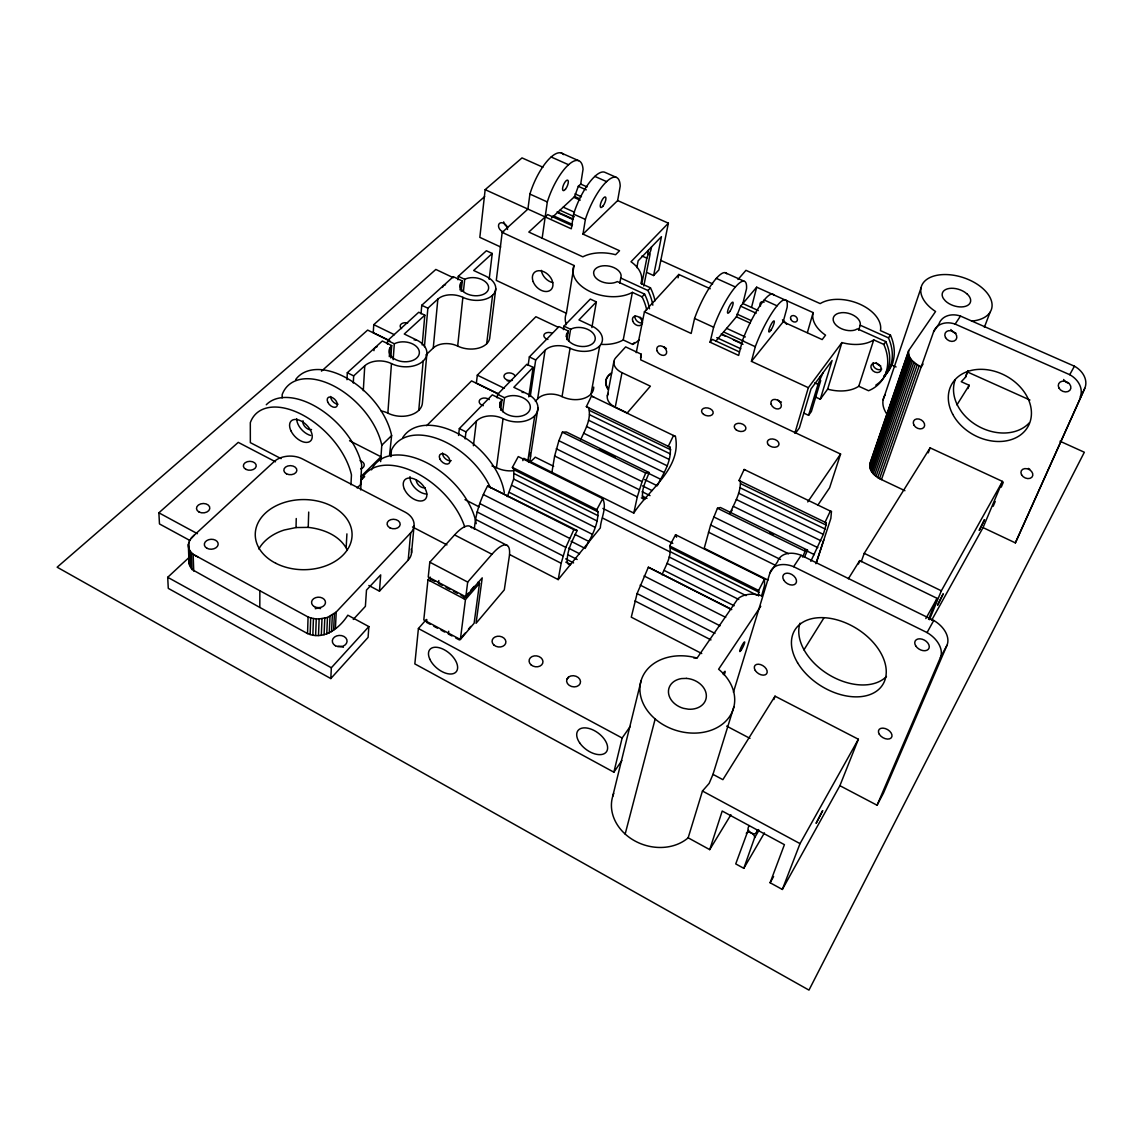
<?xml version="1.0" encoding="UTF-8"?>
<svg xmlns="http://www.w3.org/2000/svg" width="1143" height="1143" viewBox="0 0 1143 1143"><rect width="100%" height="100%" fill="white"/><g stroke="black" fill="none" stroke-linecap="round" stroke-linejoin="round"><path stroke-width="1.5" d="M188.881 557.655L167.707 577.301L168.278 588.374L330.813 678.556L368.089 637.38L368.86 626.593L347.815 615.191C339.6 628.307 323.555 640.637 307.538 633.565L259.804 607.433L259.861 590.731L193.738 554.641M580.544 440.012C584.887 430.125 591.817 418.824 588.545 407.751L586.359 406.637L591.502 396.021L593.774 397.107M282.135 397.907L282.178 394.578A62.522 37.362 45.5 0 1 333.342 385.762A62.522 37.362 45.5 0 1 381.791 445.213L380.633 461.629M258.832 548.983A47.635 35.033 -0.3 0 1 284.25 530.009L296.023 527.552L296.251 518.522M347.386 550.369C340.471 535.71 323.512 529.023 308.224 527.38L308.71 512.064M307.538 633.565L308.081 616.991L259.861 590.731M310.124 634.465L310.696 617.892L308.081 616.991M312.839 635.079L313.439 618.52L310.696 617.892M315.639 635.437L316.268 618.877L313.439 618.52M318.483 635.494L319.14 618.949L327.484 617.463L336.228 612.005L410.666 532.881A20.517 14.888 3.5 0 0 405.051 512.093L302.381 458.9A20.36 14.202 0.5 0 0 274.049 461.672L191.21 537.967M321.312 635.279L322.012 618.734M324.083 634.765L324.798 618.234M326.741 633.994L327.484 617.463M329.241 632.965L330.013 616.434M331.541 631.693L332.342 615.163M662.068 574.758C665.555 565.771 672.227 555.784 669.669 545.94L675.556 534.724L764.51 579.03L764.538 585.459L761.567 596.032M330.813 678.556L331.341 667.755L368.86 626.593M333.613 630.207L334.413 613.677M346.972 379.69L347.315 372.732L382.319 341.014L391.692 345.6L390.806 357.973M335.399 628.536L336.228 612.005M353.287 383.019L353.673 375.904L364.76 365.789A19.331 12.802 4.1 0 1 391.463 363.603A22.774 14.873 4.9 0 0 423.053 361.117A22.774 14.873 4.9 0 0 416.795 340.1L404.265 334.013L424.825 315.182L418.738 312.253L387.648 340.543L387.391 344.072M346.172 547.497L346.915 533.881M350.93 484.789L351.458 474.916A63.837 37.033 45.3 0 0 301.681 414.466A63.837 37.033 45.3 0 0 250.317 422.681L250.346 442.641L281.092 458.629M363.303 390.649L364.76 365.789M360.674 489.918L361.274 479.974L364.674 476.602M453.357 277.72L435.84 269.448L373.761 324.655L373.261 332.684L388.963 340.357M389.292 356.659L389.92 347.829L391.692 345.6M426.868 353.873L422.396 403.15A22.174 14.945 4.5 0 1 410.066 415.166A22.174 14.945 4.5 0 1 387.863 413.152L391.463 363.603M393.149 359.688L394.321 343.8L387.648 340.543M368.846 585.473L379.462 591.16L380.69 574.886L366.489 590.074L365.389 606.361L353.258 619.463M295.694 379.533A62.093 37.462 45.6 0 1 348.043 378.876A62.093 37.462 45.6 0 1 391.62 435.583L389.577 454.928M390.935 456.714L391.449 450.113A63.408 39.076 42.9 0 1 438.826 439.169A63.408 39.076 42.9 0 1 490.404 487.718M644.623 479.589L657.239 485.775C663.297 473.974 671.913 460.972 670.112 447.213L668.298 446.284L673.513 435.526L675.413 436.412C681.814 468.201 648.995 489.418 633.779 513.078L523.837 458.314A14.888 10.401 8.8 0 0 522.837 460.629M421.024 313.825L421.753 305.267L453.3 276.692L462.315 280.949L461.215 291.365M422.196 345L424.825 315.182M418.767 410.351L423.167 361.017M424.439 346.743L427.868 308.21L437.855 299.095A18.245 11.573 6.4 0 1 462.872 297.337A21.531 13.473 7 0 0 492.476 295.323A21.531 13.473 7 0 0 485.704 276.135L473.659 270.477L492.247 253.475L486.389 250.76L458.3 276.292L457.943 279.764M379.462 591.16L408.194 560.113L410.666 532.881M411.537 552.898L414.066 525.666M425.939 354.944L433.254 348.015L437.855 299.095M627.621 413.123L615.248 407.165L621.992 372.689A15.859 10.33 11.3 0 1 615.734 357.773L625.65 346.886L641.237 354.216L640.694 359.831L840.576 454.057L829.604 487.804L817.759 505.277M426.325 619.52L418.409 628.521L414.838 663.912L613.862 772.182L621.863 760.581M430.354 577.158L427.968 579.787L423.796 619.935L460.358 639.509L474.116 623.249L479.503 583.344L477.631 582.359M429.797 562.185L428.254 577.001L465.815 596.803L482.217 577.858L476.045 623.306L504.292 589.859L509.221 556.97A40.891 11.744 -62.1 0 0 491.961 554.269L454.585 534.924L429.797 562.185L467.687 582.073L465.815 596.803M460.015 289.908L460.743 282.964L462.315 280.949M426.81 619.549L426.525 622.335L430.154 624.278M433.254 348.015A17.788 11.659 6.1 0 1 457.671 346.086L462.872 297.337M463.415 291.479L464.715 279.321L458.3 276.292M438.812 580.558L438.512 583.344L442.241 585.316M542.911 167.221L522.008 157.905L485.161 189.652L479.831 237.358L500.691 247.017M458.572 435.469L459.343 428.582L492.276 394.864L502.02 399.636L500.62 410.137M465.144 438.926L465.958 431.883L476.388 421.124A19.56 13.416 7.3 0 1 503.077 418.624A23.06 15.573 8 0 0 534.638 415.781A23.06 15.573 8 0 0 526.852 393.649L513.836 387.32L533.138 367.346L526.823 364.303L497.591 394.321L497.134 397.821M558.155 327.241L535.896 316.725L477.317 375.147L476.374 383.105L498.477 393.921M489.161 279.321L492.247 253.475M448.699 631.25L448.356 634.022L452.014 635.979M473.416 445.727L476.388 421.124M486.675 343.772L492.576 295.237M563.613 154.605A38.219 13.53 -66.5 0 0 529.909 194.081L527.909 209.083L502.177 232.4L496.291 280.392L566.371 313.296A33.933 21.574 10.3 0 0 566.371 324.598M495.762 288.765L489.818 337.228A21.003 13.573 6.8 0 1 478.674 348.086A21.003 13.573 6.8 0 1 457.671 346.086M507.321 496.648L513.664 479.06L513.893 469.716L512.378 467.401L518.279 456.571L602.69 498.634C607.262 507.806 600.847 518.451 600.318 527.909L558.198 579.601L509.592 554.526M460.358 639.509L465.458 599.575L479.503 583.344M474.359 529.309C475.445 514.064 480.331 499.377 487.59 485.989L577.144 530.495C572.472 540.425 566.714 550.869 567.228 562.185L568.414 564.328L570.586 564.571L565.828 562.142M499.705 407.251L500.405 401.993L502.02 399.636M502.649 411.709L504.534 397.721L497.591 394.321M513.478 470.73A22.446 15.631 7.8 0 1 496.433 467.673L503.077 418.624M542.168 238.073L547.326 201.954A38.319 13.173 -66.4 0 1 568.357 164.906A38.319 13.173 -66.4 0 1 583.044 169.293L580.701 184.08L578.301 186.309L574.629 196.553L551.512 218.07M528.123 365.403L529.352 356.916L558.97 326.598L568.328 331.013L566.914 339.628M729.977 513.278C734.406 503.149 741.05 492.604 740.307 481.203L738.992 480.503L744.15 469.473L831.447 511.593L830.861 518.393L816.545 562.156M921.329 367.36L921.272 366.746C914.986 363.988 907.442 358.345 908.656 350.601L935.56 311.51A36.862 21.431 18 0 1 931.402 276.906A36.862 21.431 18 0 1 985.709 291.351A36.862 21.431 18 0 1 971.55 321.097M528.766 396.892L533.138 367.346M530.281 396.435L535.696 359.959L545.068 350.301A18.502 12.087 9.3 0 1 570.057 348.258A21.831 14.045 9.8 0 0 599.632 345.943A21.831 14.045 9.8 0 0 591.445 325.784L578.958 319.926L596.36 301.895L590.302 299.08L563.956 326.155L563.399 329.598M758.552 595.974L758.638 590.474L764.51 579.03M527.837 461.015L534.753 415.666M535.367 401.264L537.667 398.821L545.068 350.301M530.466 456.886L537.953 408.094M616.234 177.336L604.59 172.193A38.319 12.573 -66.3 0 0 573.6 214.112L571.3 228.8L485.161 189.652M566.371 313.296L574.043 265.505L502.177 232.4M904.913 490.69L881.453 479.589C875.295 476.874 868.523 470.887 869.923 463.458L908.656 350.601M566.328 336.599L568.328 331.013M582.987 234.115L585.373 219.427A38.405 12.33 -66.3 0 1 606.404 181.794A38.405 12.33 -66.3 0 1 620.206 186.066L617.649 200.568L582.987 234.115L619.535 250.731L615.577 254.718A34.761 21.388 10.3 0 0 582.844 256.832L528.823 232.072L547.726 214.584L572.272 225.714M568.628 341.357L570.6 329.284L563.956 326.155M537.667 398.821A18.031 12.159 9.2 0 1 562.042 396.607L570.057 348.258M551.912 472.302L554.641 455.986L558.898 440.698L562.37 432.197L566.328 431.968L649.138 472.545C646.109 480.76 640.894 489.618 642.938 498.619L644.781 499.32M259.804 607.433L191.967 569.457L189.066 563.585L188.324 544.597L189.509 540.425L194.353 535.053M619.82 283.135L621.149 275.834A13.902 8.558 10.3 0 0 607.133 265.833A13.902 8.558 10.3 0 0 593.617 273.063L594.131 275.363A13.902 8.558 10.3 0 0 604.061 282.507A13.902 8.558 10.3 0 0 617.334 281.578L644.595 294.122A49.506 35.633 44 0 1 649.495 308.81M591.874 327.57L596.36 301.895M571.057 541.268L585.159 548.44C591.288 537.167 598.26 525.037 597.96 511.835L596.803 509.678L512.378 467.401M591.017 393.992L599.718 345.843M558.198 579.601L561.156 563.285L565.814 547.397L573.872 529.652L577.144 530.495M607.347 395.935L613.891 361.445M636.837 267.619L638.151 260.804L661.454 236.644L653.61 275.534L647.167 272.606M601.175 344.372A33.933 21.574 10.3 0 0 623.221 339.971L632.379 292.379A34.761 21.388 10.3 0 1 590.617 291.779A34.761 21.388 10.3 0 1 574.043 265.505M641.737 284.121L646.838 258.175A3.372 0.972 -65.8 0 1 648.495 254.418L649.295 253.589A3.372 0.972 -65.8 0 1 649.938 254.932L643.795 286.036M648.395 250.231L647.881 252.889A3.372 0.972 -65.9 0 0 648.91 253.917A3.372 0.972 -65.9 0 0 650.981 249.66L651.51 247.002M636.237 352.658L644.423 311.81L678.799 274.463L710.246 288.75M640.537 357.645L641.237 354.216M617.649 200.568L668.384 223.185L658.854 269.962L653.61 275.534M678.07 277.835L678.799 274.463M633.779 513.078L637.294 496.905L642.08 481.632L645.695 473.045L649.138 472.545M726.819 273.806A40.519 9.916 -65.4 0 0 694.573 318.454L691.172 333.456L644.423 311.81M731.563 609.333L648.352 567.228L637.094 593.574L631.279 617.177L701.745 653.539M810.83 561.299L823.346 534.367L826.046 525.037L826.046 522.694L825.103 522.165L830.375 510.992L831.447 511.593M773.925 295.108A40.662 8.773 -65.2 0 0 742.393 340.771L738.649 355.43L710.074 342.2L713.632 327.227A40.648 9.473 -65.3 0 1 735.206 287.222A40.648 9.473 -65.3 0 1 746.536 288.722L742.836 303.538L758.309 310.567M613.862 772.182L622.135 738.007L630.264 726.391M612.691 796.442L641.137 680.528M715.832 341.171L736.392 316.797L740.607 306.167L756.68 287.193L813.13 312.596A34.861 21.203 16.2 0 0 825.546 335.17L822.188 339.571L783.169 321.855L751.437 361.359L808.344 387.691L841.92 342.586A34.861 21.203 16.2 0 0 873.738 339.885L883.81 344.414L885.811 341.6L857.479 328.87L854.95 330.027A13.945 8.487 16.2 0 1 835.876 324.941A13.945 8.487 16.2 0 1 838.591 313.225L841.677 312.668A13.945 8.487 16.2 0 1 860.208 325.198L888.454 337.871A49.306 37.962 35.4 0 1 884.01 376.79M751.58 307.224L756.68 287.193M625.164 834.061L655.168 718.976M751.437 361.359L755.294 346.7A40.748 8.472 -65.2 0 1 776.869 306.053A40.748 8.472 -65.2 0 1 787.127 307.353L783.169 321.855M804.372 557.355L807.572 550.183L720.433 507.506L717.447 508.249L710.646 525.008L704.217 548.283L767.982 580.044M807.387 332.556L813.13 312.596M794.899 433.054L808.344 387.691M803.758 413.08L808.587 415.338L818.502 382.805L823.103 372.675L832.09 360.488L820.288 399.236L815.445 396.992M823.103 372.675C818.431 378.376 819.245 379.247 820.717 380.576L811.373 411.523L808.587 415.338M613.762 793.399A44.677 37.148 18.3 0 0 633.165 839.962A44.677 37.148 18.3 0 0 688.157 837.819L702.459 791.027L709.146 783.398L712.989 774.368L733.877 706.888M733.42 692.244L769.953 572.914L777.611 561.642A23.489 15.916 33.7 0 1 801.186 555.312L933.76 620.449A24.289 16.373 29.5 0 1 946.961 645.338L883.468 793.099L877.067 805.229L839.891 785.684L858.379 739.25L775.025 696.173L722.876 779.669L712.989 774.368M820.288 399.236L827.632 389.163L841.92 342.586M858.65 330.156L860.208 325.198M827.632 389.163A34.019 21.388 16.4 0 0 858.764 386.248L873.738 339.885M688.157 837.819L709.717 849.635L722.205 811.03L784.412 844.663L770.111 882.753L782.341 889.454L839.891 785.684M815.916 563.699L823.774 539.967M773.897 699.545L775.025 696.173M883.125 399.85L920.944 288.136M869.694 464.858L908.456 351.987M869.709 466.315L908.499 353.43M869.952 467.816L908.814 354.901M870.437 469.316L909.357 356.402M871.152 470.816L910.157 357.888M748.108 830.304L735.735 863.908L743.807 868.323L764.438 832.89M749.008 825.517L748.094 828.146A4.743 2.729 33.1 0 0 751.322 833.004L752.365 833.661A4.729 2.7 33.1 0 1 754.551 837.848L743.807 868.323M872.08 472.302L911.171 359.373M873.223 473.731L912.414 360.802M874.566 475.102L913.871 362.188M876.067 476.388L915.5 363.474M877.738 477.588L917.286 364.688M879.538 478.66L919.229 365.774M746.293 833.361A4.729 2.7 33.1 0 1 750.222 832.504L751.322 833.004A4.743 2.729 33.1 0 0 756.38 832.633L757.309 830.018M881.453 479.589L933.588 331.813L939.003 323.84A19.76 15.716 30.6 0 1 960.477 316.068L1074.42 366.203A20.388 16.059 24.7 0 1 1084.75 388.377L1015.37 542.882L983.037 527.609L931.574 620.378M858.493 563.97L859.693 560.613L937.131 598.361L928.53 619.249M861.222 561.742L864.237 553.341L930.116 447.856L1002.497 481.417L983.037 527.609M967.935 388.577L969.193 385.277L961.249 381.705L965.449 377.319L967.407 371.975L1029.929 400.021M928.245 452.842L930.116 447.856M965.449 377.319L967.964 370.646M984.38 327.269L990.052 312.268M782.341 889.454L800.029 843.62L858.379 739.25M929.43 619.72L941.346 590.802L1002.497 481.417M993.196 506.235L995.21 501.463M1001.254 487.132L1003.268 482.36M877.067 805.229L940.403 657.568L946.961 645.338M1015.37 542.882L1084.75 388.377M802.543 557.07L805.143 551.255L807.572 550.183M596.803 509.678L602.69 498.634M566.828 679.371L568.628 676.999A7.015 5.544 11.3 0 1 579.872 679.399A7.015 5.544 11.3 0 1 574.172 686.9A7.015 5.544 11.3 0 1 566.828 679.371L568.628 676.999M940.403 657.568A24.474 16.359 29.7 0 0 927.059 632.565L933.76 620.449M1080.149 396.964A20.517 16.088 24.9 0 0 1069.719 374.69L1074.42 366.203M925.844 618.549L937.131 598.361M770.111 882.753L773.597 876.552M756.38 832.633L758.195 829.561M754.551 837.848L759.052 830.175M709.717 849.635L730.92 814.745M803.943 649.867L823.789 618.106M848.349 578.772L859.693 560.613M956.948 404.879L969.193 385.277M769.968 572.914A23.66 15.888 33.8 0 1 793.613 566.671L801.186 555.312M933.588 331.813A19.888 15.731 30.8 0 1 955.148 324.083L960.477 316.068M760.767 606.304L718.604 669.226A48.22 37.648 17 0 1 709.917 730.663A48.22 37.648 17 0 1 640.394 694.701A48.22 37.648 17 0 1 697.073 658.082L737.992 598.603C744.579 593.431 753.823 593.26 761.524 595.746M921.272 366.746L923.058 364.06M807.744 501.92L840.576 454.057M886.054 372.389L888.025 369.546M890.64 365.774L892.597 362.96M888.454 337.871L890.44 335.085L880.439 330.598A34.861 21.203 16.2 0 0 859.965 304.238A34.861 21.203 16.2 0 0 820.188 303.609L745.95 270.334L738.007 279.478M795.399 433.368L799.4 427.882L811.016 388.906L820.288 376.461M730.134 512.978L732.134 510.249M710.074 342.2L712.418 339.428L739.364 351.887M465.058 633.151L459.343 639.909L455.686 637.951M468.487 629.093L470.773 626.393M463.572 598.575L468.273 593.146M470.616 590.46L474.116 586.402M467.687 582.073L491.961 554.269M429.825 580.773L431.054 579.415L434.783 581.373M623.221 339.971L632.65 344.4L634.308 342.571M646.681 309.924A49.606 35.633 44 0 0 642.066 296.837L644.595 294.122M652.824 305.181A49.363 35.619 44.1 0 0 647.967 290.522L650.467 287.836L640.837 283.421A34.761 21.388 10.3 0 0 630.993 261.747L668.384 223.185M626.878 413.395L650.381 386.177L621.992 372.689M426.653 425.667L471.545 380.905L498.677 394.164M357.145 487.947L360.531 484.589L361.717 464.872A63.394 37.148 45.4 0 0 319.14 408.608A63.394 37.148 45.4 0 0 266.276 404.765M361.017 476.46L380.976 456.757L349.558 440.727M381.791 445.213L391.62 435.583M321.483 371.146L367.646 330.084L389.963 341M190.124 540.596L159.477 523.937L158.877 512.807L238.244 442.37L275.52 461.801M484.661 196.625L57.15 567.199L808.973 990.109L1084.336 452.242L1059.99 441.212M296.023 527.552L308.224 527.38M316.268 618.877L319.14 618.949M955.148 324.083L1069.719 374.69M561.313 153.019L578.529 160.634M551.155 157.005L568.542 164.721M594.831 176.393L606.59 181.608M580.701 184.08L587.088 186.923M578.301 186.309L586.288 189.881M575.043 193.896L581.43 196.753M574.629 196.553L579.415 198.696M573.815 197.296L580.201 200.168M725.133 272.677L743.964 281.149M563.228 207.154L574.472 212.227M529.909 194.081L547.326 201.954M716.361 278.392L735.392 286.993M764.181 299.995L777.054 305.824M573.6 214.112L585.373 219.427M559.927 210.226L574.415 216.77M557.127 211.812L573.343 219.142M558.384 212.941L572.943 219.527M660.725 260.361L712.66 283.878M891.197 364.76L896.069 366.96M553.112 215.656L572.5 224.457M641.995 255.975L646.838 258.175M740.607 306.167L756.123 313.211M737.049 314.139L750.994 320.497M736.392 316.797L750.308 323.155M858.764 386.248L868.566 390.735A49.549 37.99 35.5 0 0 883.81 344.414M620.763 278.035L647.967 290.522M726.634 328.355L745.336 336.942M694.573 318.454L713.632 327.227M723.59 331.956L743.907 341.3M742.393 340.771L755.294 346.7M632.379 292.379L642.066 296.837M721.247 333.842L742.193 343.486M722.133 334.699L725.334 336.171M733.377 339.871L743.007 344.314M716.747 337.671L740.835 348.786M814.702 382.891L817.917 384.377M197.71 556.798C192.696 554.912 187.981 550.326 188.324 544.597M421.753 305.267L427.868 308.21M529.352 356.916L535.696 359.959M591.502 396.021L675.413 436.412M586.359 406.637L670.112 447.213M738.992 480.503L826.046 522.694M589.517 410.466L670.77 449.813M740.664 483.689L826.046 525.037M589.502 414.709L670.441 453.971M740.078 487.775L825.132 529.023M864.237 553.341L941.346 590.802M588.488 420.195L669.169 459.415M738.578 493.176L823.346 534.367M586.559 426.525L667.055 465.744M736.292 499.505L820.845 540.71M373.761 324.655L394.406 334.713M477.317 375.147L504.363 388.334M583.844 433.283L664.226 472.559M733.363 506.363L817.788 547.626M599.446 449.27L615.191 457M648.281 473.202L660.883 479.388M769.782 532.795L772.968 534.352M804.815 549.954L814.373 554.641M562.37 432.197L645.695 473.045M717.447 508.249L805.143 551.255M558.898 440.698L642.08 481.632M713.703 516.893L788.513 553.712M642.495 485.875L651.967 490.547M556.27 448.77L639.237 489.718M710.646 525.008L780.498 559.484M642.123 491.719L650.038 495.633M793.613 566.671L927.059 632.565M642.209 496.048L646.967 498.405M641.352 497.848L644.538 499.434M554.641 455.986L637.294 496.905M708.46 532.167L774.883 565.042M553.669 466.315L535.253 457.171A27.761 8.358 -63.6 0 1 528.58 462.372M347.315 372.732L353.673 375.904M459.343 428.582L465.958 431.883M602.918 508.435L672.798 543.368M669.669 545.94L758.638 590.474M513.893 469.716L597.96 511.835M670.527 547.954L759.095 592.317M670.341 551.74L756.98 595.189M514.321 473.702L598.075 515.707M602.49 518.008L670.755 552.255M513.664 479.06L597.132 521.008M669.155 556.984L746.065 595.632M667.041 563.356L738.764 599.475M511.964 485.432L595.217 527.38M509.335 492.39L592.445 534.381M664.154 570.4L734.149 605.761M487.59 485.989L573.872 529.652M731.62 609.648L648.352 567.228M574.915 534.41L589.016 541.553M644.095 575.958L725.691 617.391M483.36 494.548L569.6 538.353M568.557 548.14L579.558 553.741M640.18 585.087L720.047 625.807M479.731 503.506L565.814 547.397M465.001 499.648L479.246 506.921M567.728 554.669L577.172 559.484M637.094 593.574L714.946 633.393M477.102 511.95L562.942 555.869M565.685 558.87L573.572 562.913M635.008 600.947L710.989 639.909M475.631 519.408L561.156 563.285M470.602 526.623L507.363 545.54M412.494 526.952L446.956 544.882M726.662 726.119L749.979 738.378M445.984 587.288L449.728 589.259M453.485 591.245L457.243 593.231M461 595.217L464.772 597.203M427.968 579.787L465.458 599.575M744.15 469.473L745.65 470.273M433.783 626.221L437.426 628.164M441.069 630.122L444.713 632.065M418.409 628.521L622.135 738.007M702.459 791.027L800.029 843.62M158.877 512.807L197.425 533.695M167.707 577.301L331.341 667.755M675.556 534.724L676.57 537.21M188.981 561.456L189.066 563.585M189.938 550.755L190.581 567.628M188.695 542.482L189.595 565.642M193.138 554.241L193.738 571.086M191.352 552.598L191.967 569.457M607.89 389.22A21.117 13.945 11.3 0 1 608.233 376.233M609.162 375.29A21.117 13.945 11.3 0 1 611.434 373.618M608.033 388.434A21.131 13.945 11.3 0 1 611.576 372.847M642.623 322.755A5.544 4.015 42.8 0 1 637.194 321.226A5.544 4.015 42.8 0 1 634.994 315.939M639.237 339.757A49.606 35.633 44 0 1 632.65 344.4M552.769 282.621A11.887 8.444 46 0 1 541.353 270.362M642.309 318.768A5.529 4.015 42.8 0 1 640.009 317.082M503.677 232A5.329 3.758 48.2 0 1 498.505 226.085A5.329 3.758 48.2 0 1 503.149 223.014A5.329 3.758 48.2 0 1 507.506 229.472M507.635 226.957A5.315 3.758 48.3 0 1 503.692 221.871M650.467 287.836A49.263 35.619 44.1 0 1 655.01 300.866M760.552 305.953A3.758 2.872 39.5 0 1 760.652 302.481A3.758 2.872 39.5 0 1 764.196 302.095M880.71 365.831A5.529 4.272 33.7 0 1 876.238 362.588M782.455 319.811A11.901 9.044 38.4 0 1 786.598 324.341M885.811 341.6A49.435 37.976 35.4 0 1 875.809 385.148M881.739 369.06A5.558 4.272 33.7 0 1 875.481 368.417A5.558 4.272 33.7 0 1 873.081 362.76M666.398 348.458A5.586 4.058 41.4 0 1 664.083 346.758M890.44 335.085A49.192 37.948 35.4 0 1 883.882 375.947M781.426 402.065A5.701 4.201 36.8 0 1 777.697 399.864M693.744 657.954A39.305 30.504 17.6 0 1 696.901 657.782M454.585 534.924A40.634 12.602 -62 0 1 471.788 527.866M886.454 676.485A51.364 33.819 31.8 0 1 828.218 674.313A51.364 33.819 31.8 0 1 800.014 623.192M722.933 673.899A5.572 0.829 -63.3 0 1 725.091 671.341A5.572 0.829 -63.3 0 1 724.133 674.899M887.082 414.409A34.761 21.917 18.8 0 1 885.325 394.578M1029.743 469.216A6.201 4.658 26.2 0 1 1028.343 468.401M1068.848 383.248A6.501 5.129 24.5 0 1 1063.647 379.49M955.962 333.213A6.301 5.015 30.7 0 1 950.876 329.541M1029.357 422.781A43.334 33.561 28.1 0 1 977.365 425.71A43.334 33.561 28.1 0 1 955.219 379.805M615.248 407.165A15.573 10.373 11.2 0 1 608.533 401.436L607.847 400.064A15.573 10.373 11.2 0 1 608.319 393.378M464.715 279.321A14.359 8.987 7 0 1 487.575 284.236A14.359 8.987 7 0 1 474.988 295.751A14.359 8.987 7 0 1 460.743 282.964M401.579 328.584A5.686 3.658 5.1 0 1 401.136 324.098A5.686 3.658 5.1 0 1 407.694 323.012M442.541 287.436A5.501 3.443 6.4 0 1 445.527 284.736M394.321 343.8A15.173 9.916 4.9 0 1 418.381 348.972A15.173 9.916 4.9 0 1 404.422 361.76A15.173 9.916 4.9 0 1 389.92 347.829M414.166 340A6.201 2.4 -63.8 0 1 416.081 340.228M381.176 410.966A18.817 12.844 3.7 0 1 387.863 413.152M373.975 350.672A5.815 3.786 4.3 0 1 377.19 346.7M570.6 329.284A14.559 9.358 9.8 0 1 593.903 334.299A14.559 9.358 9.8 0 1 582.101 346.515A14.559 9.358 9.8 0 1 566.885 333.142M593.717 387.091A21.288 14.13 9.7 0 1 583.273 398.578A21.288 14.13 9.7 0 1 562.042 396.607M512.421 380.333A5.758 3.815 7.9 0 1 504.434 377.89A5.758 3.815 7.9 0 1 507.835 372.975A5.758 3.815 7.9 0 1 515.236 376.261M547.911 339.457A5.572 3.586 9 0 1 544.282 334.227A5.572 3.586 9 0 1 552.183 333.242M507.249 380.848A5.729 3.829 7.8 0 1 510.207 381.119M504.534 397.721A15.373 10.387 8 0 1 529.08 403.008A15.373 10.387 8 0 1 515.964 416.581A15.373 10.387 8 0 1 500.405 401.993M522.08 392.535A6.329 2.029 -63.9 0 1 523.751 392.635M529.795 452.785A22.446 15.631 7.8 0 1 529.623 460.886M491.961 465.958A19.031 13.459 7 0 1 496.433 467.673M483.289 405.694A5.872 3.958 7.1 0 1 480.031 399.564A5.872 3.958 7.1 0 1 489.261 399.579M310.596 435.469A13.845 8.187 45.9 0 1 296.709 418.709M338.057 404.222A6.215 3.772 46.1 0 1 330.613 396.492M311.525 429.525A6.329 3.743 45.9 0 1 305.281 427.053A6.329 3.743 45.9 0 1 303.024 420.753M360.116 460.772A6.258 4.372 2.7 0 1 364.231 464.787A6.258 4.372 2.7 0 1 360.645 468.859M315.268 608.733A6.915 5.244 -0.5 0 1 320.554 608.59M411.194 549.011A20.203 14.888 3.2 0 1 408.194 560.113M337.914 646.324A7.329 5.686 -0.3 0 1 343.357 647.281M426.768 494.062A14.03 8.587 43.3 0 1 409.98 476.631M451.228 460.629A6.301 3.943 43.5 0 1 445.37 458.686A6.301 3.943 43.5 0 1 442.541 452.928M425.21 487.718A6.415 3.929 43.3 0 1 419.267 485.704A6.415 3.929 43.3 0 1 416.338 479.889M402.893 437.412A62.965 39.162 43 0 1 458.7 433.997A62.965 39.162 43 0 1 504.292 492.562M371.475 469.873A64.308 38.876 42.9 0 1 427.011 462.915A64.308 38.876 42.9 0 1 476.217 523.68M361.274 479.974A64.765 38.776 42.8 0 1 412.909 471.302A64.765 38.776 42.8 0 1 464.687 526.852M937.617 605.161L943.104 594.017L937.617 605.161M979.294 530.223L984.48 519.694L979.294 530.223M816.202 823.16L822.631 810.716L816.202 823.16M686.429 678.399L681.599 678.571A19.288 15.059 17 0 0 668.469 692.444A19.288 15.059 17 0 0 683.443 708.331L688.415 709.203A19.288 15.059 17 0 0 706.331 695.13A19.288 15.059 17 0 0 686.429 678.399M967.349 294.194L964.606 292.065A14.745 8.572 18 0 0 947.304 288.893A14.745 8.572 18 0 0 943.418 298.566L945.404 300.938A14.745 8.572 18 0 0 965.535 306.31A14.745 8.572 18 0 0 967.349 294.194M603.033 206.026A5.758 1.857 -66.4 0 0 605.59 197.096A5.758 1.857 -66.4 0 0 600.632 203.554A5.758 1.857 -66.4 0 0 603.033 206.026M632.693 321.069A5.558 4.015 42.8 0 0 641.066 324.969A5.558 4.015 42.8 0 0 638.151 316.682A5.558 4.015 42.8 0 0 632.693 321.069M533.124 281.564A11.973 8.444 46 0 0 550.797 289.893A11.973 8.444 46 0 0 544.068 271.863A11.973 8.444 46 0 0 533.124 281.564M565.485 189.195A5.715 1.972 -66.6 0 0 567.928 180.28A5.715 1.972 -66.6 0 0 562.899 186.652A5.715 1.972 -66.6 0 0 565.485 189.195M790.642 318.911A3.772 2.9 38 0 0 796.485 321.554A3.772 2.9 38 0 0 794.771 315.925A3.772 2.9 38 0 0 790.642 318.911M871.58 369.146A5.558 4.272 33.7 0 0 880.581 371.132A5.558 4.272 33.7 0 0 876.124 363.288A5.558 4.272 33.7 0 0 871.58 369.146M770.968 330.127A6.115 1.272 -65.3 0 0 774.182 320.983A6.115 1.272 -65.3 0 0 769.425 328.227A6.115 1.272 -65.3 0 0 770.968 330.127M657.011 350.73A5.615 4.058 41.4 0 0 665.512 354.716A5.615 4.058 41.4 0 0 662.626 346.415A5.615 4.058 41.4 0 0 657.011 350.73M729.906 311.382A6.072 1.414 -65.4 0 0 732.977 302.252A6.072 1.414 -65.4 0 0 728.12 309.396A6.072 1.414 -65.4 0 0 729.906 311.382M771.125 404.193A5.729 4.201 36.8 0 0 779.955 408.351A5.729 4.201 36.8 0 0 777.311 400.021A5.729 4.201 36.8 0 0 771.125 404.193M493.976 645.081A6.944 5.386 7.4 0 0 505.62 643.48A6.944 5.386 7.4 0 0 497.362 636.28A6.944 5.386 7.4 0 0 493.976 645.081M429.797 659.154A17.231 9.701 40.3 0 0 454.928 672.884A17.231 9.701 40.3 0 0 444.441 649.853A17.231 9.701 40.3 0 0 429.797 659.154M579.615 742.779A17.759 10.187 36.8 0 0 606.261 752.037A17.759 10.187 36.8 0 0 590.588 728.963A17.759 10.187 36.8 0 0 579.615 742.779M531.081 664.869A6.972 5.458 9.3 0 0 542.711 663.211A6.972 5.458 9.3 0 0 534.295 655.896A6.972 5.458 9.3 0 0 531.081 664.869M741.135 650.224A5.458 0.8 -63.5 0 0 744.722 642.052A5.458 0.8 -63.5 0 0 740.721 648.052A5.458 0.8 -63.5 0 0 741.135 650.224M879.31 734.277A7.387 4.658 30.3 0 0 891.083 737.992A7.387 4.658 30.3 0 0 885.282 728.562A7.387 4.658 30.3 0 0 879.31 734.277M915.643 645.738A7.801 5.229 29.6 0 0 928.23 649.381A7.801 5.229 29.6 0 0 922.172 639.194A7.801 5.229 29.6 0 0 915.643 645.738M783.812 580.244A7.544 5.072 33.9 0 0 795.699 583.602A7.544 5.072 33.9 0 0 789.47 573.486A7.544 5.072 33.9 0 0 783.812 580.244M755.294 670.498A7.144 4.529 33.8 0 0 766.467 673.956A7.144 4.529 33.8 0 0 760.509 664.569A7.144 4.529 33.8 0 0 755.294 670.498M797.557 662.711A51.749 33.776 31.9 0 0 879.681 688.5A51.749 33.776 31.9 0 0 839.305 620.535A51.749 33.776 31.9 0 0 797.557 662.711M1021.556 474.759A6.244 4.672 26.4 0 0 1031.872 477.231A6.244 4.672 26.4 0 0 1027.228 468.773A6.244 4.672 26.4 0 0 1021.556 474.759M913.971 425.153A6.058 4.572 31.2 0 0 923.844 427.453A6.058 4.572 31.2 0 0 919.072 419.052A6.058 4.572 31.2 0 0 913.971 425.153M945.518 337.556A6.329 5.015 30.8 0 0 955.934 339.728A6.329 5.015 30.8 0 0 951.005 330.77A6.329 5.015 30.8 0 0 945.518 337.556M1058.918 387.977A6.544 5.129 24.8 0 0 1069.834 390.32A6.544 5.129 24.8 0 0 1065.033 381.291A6.544 5.129 24.8 0 0 1058.918 387.977M952.69 414.237A43.605 33.604 28.3 0 0 1024.557 431.311A43.605 33.604 28.3 0 0 992.353 370.689A43.605 33.604 28.3 0 0 952.69 414.237M736.292 429.925A5.944 3.958 14.8 0 0 745.822 428.968A5.944 3.958 14.8 0 0 738.135 423.324A5.944 3.958 14.8 0 0 736.292 429.925M768.367 444.741A5.986 4 15.9 0 0 778.483 445.627A5.986 4 15.9 0 0 772.611 438.955A5.986 4 15.9 0 0 768.367 444.741M703.545 414.352A5.915 3.915 13.7 0 0 713.089 413.423A5.915 3.915 13.7 0 0 705.517 407.851A5.915 3.915 13.7 0 0 703.545 414.352M290.936 430.782A13.902 8.172 45.8 0 0 310.553 440.955A13.902 8.172 45.8 0 0 301.223 421.053A13.902 8.172 45.8 0 0 290.936 430.782M327.77 402.179A6.229 3.772 46.1 0 0 336.599 406.651A6.229 3.772 46.1 0 0 332.484 397.664A6.229 3.772 46.1 0 0 327.77 402.179M314.454 606.69A6.972 5.244 -0.4 0 0 325.455 602.933A6.972 5.244 -0.4 0 0 315.654 597.646A6.972 5.244 -0.4 0 0 314.454 606.69M206.983 548.283A6.929 4.972 -3.2 0 0 218.113 544.768A6.929 4.972 -3.2 0 0 208.698 539.696A6.929 4.972 -3.2 0 0 206.983 548.283M275.849 563.313A48.406 35.062 0.1 0 0 351.887 537.781A48.406 35.062 0.1 0 0 283.278 502.82A48.406 35.062 0.1 0 0 275.849 563.313M389.977 527.866A6.572 4.758 3.5 0 0 400.179 524.537A6.572 4.758 3.5 0 0 390.763 519.651A6.572 4.758 3.5 0 0 389.977 527.866M245.902 469.359A6.444 4.458 -0.7 0 0 256.189 466.315A6.444 4.458 -0.7 0 0 247.317 461.686A6.444 4.458 -0.7 0 0 245.902 469.359M199.011 511.993A6.672 4.701 -2.8 0 0 209.755 508.721A6.672 4.701 -2.8 0 0 200.697 503.892A6.672 4.701 -2.8 0 0 199.011 511.993M286.479 473.816A6.515 4.543 0.5 0 0 296.823 470.716A6.515 4.543 0.5 0 0 287.736 466.001A6.515 4.543 0.5 0 0 286.479 473.816M335.442 645.752A7.387 5.686 -0.1 0 0 347.043 641.623A7.387 5.686 -0.1 0 0 336.599 635.937A7.387 5.686 -0.1 0 0 335.442 645.752M404.365 489.09A14.102 8.572 43.3 0 0 424.782 499.677A14.102 8.572 43.3 0 0 416.009 479.746A14.102 8.572 43.3 0 0 404.365 489.09M439.784 458.8A6.315 3.943 43.4 0 0 448.97 463.472A6.315 3.943 43.4 0 0 445.113 454.457A6.315 3.943 43.4 0 0 439.784 458.8"/></g></svg>
